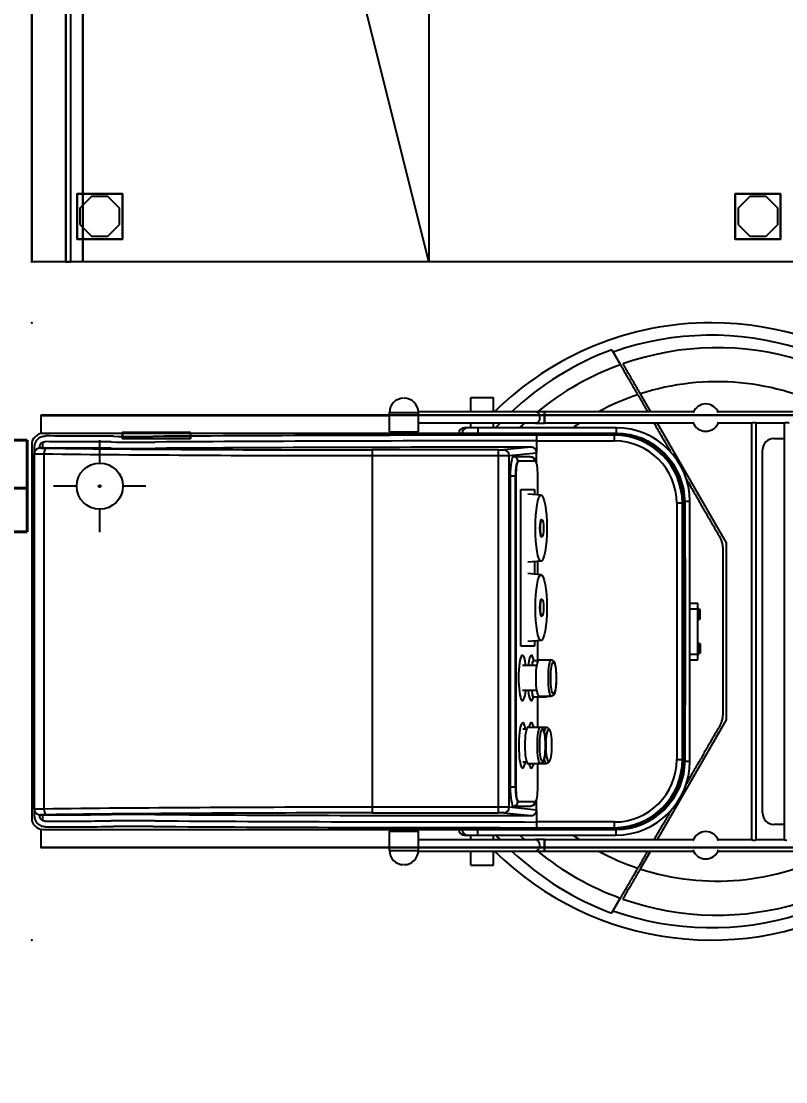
# Model space of a CAD drawing. Header units: millimetres. Extents: x 45 to 25350, y 77 to 5059.
# Drawn here: x 21954 to 22021.4, y 4124.9 to 4218.4 of the extents above; entities that cross this region are included whole.
import ezdxf

# ---------------------------------------------------------------- set-up
doc = ezdxf.new("R2010")
doc.units = ezdxf.units.MM
doc.header["$LTSCALE"] = 5
for name, color, linetype in [('200-EquipBlack-3d', 250, 'Continuous'), ('200-EquipBorder-2d', 9, 'Continuous'), ('200-EquipID-2d', 7, 'Continuous'), ('200-EquipInternal-2d', 252, 'Continuous'), ('200-EquipRed-3d', 1, 'Continuous'), ('200-EquipSteel-3d', 9, 'Continuous'), ('200-EquipWhite-3d', 7, 'Continuous'), ('250-ele-2d', 20, 'Continuous')]:
    doc.layers.add(name, color=color, linetype=linetype)
doc.layers.add('200-InsPoint-3D', color=3, linetype='Continuous', plot=False)
doc.styles.add('SIMPLEX', font='simplex')

# ---------------------------------------------------------------- blocks, each defined once
blk = doc.blocks.new('SIGMA-SL-OFF-ON')
at = {"layer": '200-EquipWhite-3d'}
blk.add_3dface([(-5.3, 30), (-5.3, -30), (-5.3, -30, -60), (-5.3, 30, -60)], dxfattribs=at)
at = {"layer": '200-EquipBlack-3d'}
mesh = blk.add_polyface(dxfattribs=at)
corners = [(0, 30, -60), (0, -30, -60), (0, -30), (0, 30), (-5, 30, -60), (-5, -30, -60), (-5, -30), (-5, 30)]
mesh.append_faces([[corners[k] for k in face] for face in [(0, 3, 2, 1), (4, 5, 6, 7), (0, 1, 5, 4), (3, 7, 6, 2), (0, 4, 7, 3), (1, 2, 6, 5)]])
blk = doc.blocks.new('SIGMA-SL-LOGO')
at = {"layer": '200-EquipWhite-3d'}
blk.add_3dface([(-64.9, -0.33, -45.65), (-64.9, -0.33, -36.85), (64.9, -0.33, -36.85), (64.9, -0.33, -45.65)], dxfattribs=at)
blk = doc.blocks.new('SL50')
at = {"layer": '200-EquipBorder-2d'}
for p, q in [((436.5, 0), (107.5, 0)), ((82, -8), (82, -315.25)), ((97.7, -8), (82, -8)), ((462, -8), (446.3, -8)), ((462, -315.25), (462, -8)), ((97.5, -10), (97.5, -376.3)), ((446.5, -376.3), (446.5, -10)), ((79, -315.25), (79, -340.75)), ((79, -315.25), (96, -315.25)), ((96, -315.25), (96, -340.75)), ((448, -315.25), (448, -340.75)), ((448, -315.25), (465, -315.25)), ((465, -315.25), (465, -340.75)), ((96, -319.25), (97.5, -319.25)), ((446.5, -319.25), (448, -319.25)), ((78.5, -340.74), (78.5, -443.86)), ((79, -340.75), (96, -340.75)), ((88.5, -340.75), (88.5, -443.86)), ((96, -336.75), (97.5, -336.75)), ((446.5, -336.75), (448, -336.75)), ((448, -340.75), (465, -340.75)), ((455.5, -443.86), (455.5, -340.75)), ((465.5, -443.86), (465.5, -340.74)), ((92.5, -381.37), (92.5, -384.28)), ((97.5, -376.3), (97.49, -376.3)), ((97.82, -379.35), (97.5, -376.3)), ((97.5, -379.35), (97.5, -376.3)), ((97.82, -379.35), (97.5, -379.35)), ((446.5, -376.3), (446.18, -379.35)), ((446.5, -379.35), (446.18, -379.35)), ((446.51, -376.3), (446.5, -376.3)), ((446.5, -376.3), (446.5, -379.35)), ((446.5, -379.35), (446.5, -393.15)), ((451.5, -384.28), (451.5, -381.37)), ((66, -387), (66, -397)), ((66, -387), (78.5, -387)), ((88.5, -387), (92.5, -387)), ((451.5, -393.15), (451.5, -384.28)), ((451.5, -387), (455.5, -387)), ((465.5, -387), (478, -387)), ((478, -387), (478, -397)), ((66, -397), (66, -407)), ((92.5, -393.15), (92.5, -515)), ((92.5, -393.15), (97.5, -393.15)), ((97.5, -393.15), (98.02, -393.15)), ((97.5, -515), (97.5, -393.15)), ((98.02, -514.49), (98.02, -393.15)), ((445.98, -393.15), (445.98, -514.49)), ((445.98, -393.15), (446.5, -393.15)), ((446.5, -393.15), (446.5, -515)), ((451.5, -393.15), (446.5, -393.15)), ((451.5, -515), (451.5, -393.15)), ((478, -397), (478, -407)), ((66, -407), (78.5, -407)), ((88.5, -407), (92.5, -407)), ((451.5, -407), (455.5, -407)), ((465.5, -407), (478, -407)), ((78.5, -443.86), (78.5, -452.05)), ((88.5, -452.05), (88.5, -443.86)), ((455.5, -443.86), (455.5, -452.05)), ((465.5, -452.05), (465.5, -443.86)), ((78.5, -452.05), (88.5, -452.05)), ((78.5, -452.05), (78.5, -583.17)), ((88.5, -452.05), (88.5, -583.12)), ((455.5, -583.12), (455.5, -452.05)), ((455.5, -583.12), (455.5, -452.05)), ((465.5, -583.17), (465.5, -452.05)), ((92.5, -515), (97.5, -515)), ((451.5, -515), (446.5, -515)), ((386.5, -575), (157.5, -575)), ((157.5, -580), (157.5, -575)), ((385.99, -574.48), (158.01, -574.48)), ((386.5, -580), (386.5, -575)), ((157.5, -580), (386.5, -580)), ((78.5, -604.94), (78.5, -725.87)), ((88.5, -604.99), (88.5, -634.55)), ((455.5, -634.55), (455.5, -604.99)), ((455.5, -634.55), (455.5, -604.99)), ((465.5, -725.87), (465.5, -604.94)), ((88.5, -638.55), (88.5, -663.55)), ((455.5, -663.55), (455.5, -638.55)), ((455.5, -663.55), (455.5, -638.55))]:
    blk.add_line(p, q, dxfattribs=at)
for centre, radius, start, end in [((79, -327.75), 12.5, 90, 180), ((465, -327.75), 12.5, 0, 90), ((79, -328.25), 12.5, 180, 270), ((465, -328.25), 12.5, 270, 0), ((272, -599), 272, 135.3487, 0), ((272, -599), 272, 0, 44.6513), ((272, -604.05), 220, 144.67735, 146.5213), ((272, -604.05), 220, 151.58758, 161.43481), ((272, -604.05), 220, 18.56114, 28.41242), ((157.5, -515), 65, 180, 270), ((157.5, -515), 60, 180, 270), ((386.5, -515), 65, 270, 0), ((386.5, -515), 60, 270, 0), ((272, -604.05), 220, 162.04996, 208.41242), ((272, -604.05), 220, 331.58758, 17.95004), ((83.55, -594.05), 12, 109.73002, 250.26998), ((83.55, -594.05), 12, 289.21282, 70.78718), ((460.45, -594.05), 12, 109.21281, 250.78719), ((460.45, -594.05), 12, 289.73003, 70.26997)]:
    blk.add_arc(centre, radius, start, end, dxfattribs=at)
for centre, major_axis, ratio, start_param, end_param in [((107.5, -10), (-7.07, 7.07), 0.999695, 5.497934, 7.068426), ((436.5, -10), (7.07, 7.07), 0.999695, 5.497945, 7.068437), ((97.5, -381.37), (0, 5.07), 0.986421, 0.001076, 1.570796), ((97.5, -384.28), (-5, 0), 0.986421, 4.712389, 6.283185), ((97.5, -381.37), (-4.97, 47.96), 0.0109, 4.817141, 4.817142), ((97.78, -393.15), (0, 14), 0.017455, 4.712389, 6.118199), ((446.22, -393.15), (0, -14), 0.017455, 3.306579, 4.712389), ((446.5, -381.37), (4.97, 47.96), 0.0109, 1.466043, 1.466045), ((446.5, -384.28), (5, 0), 0.986421, 0, 1.570796), ((446.5, -381.37), (0, 5.07), 0.986421, 4.712389, 6.28211), ((83.5, -443.86), (5, 0), 0.81916, 3.141593, 6.283185), ((460.5, -443.86), (-5, 0), 0.81916, 0, 3.141593), ((158.03, -514.47), (-42.44, -42.44), 0.999695, 5.497939, 7.068431), ((385.97, -514.47), (42.44, -42.44), 0.999695, 5.497939, 7.068431)]:
    blk.add_ellipse(centre, major_axis=major_axis, ratio=ratio, start_param=start_param, end_param=end_param, dxfattribs=at)
for centre, major_axis in [((83.5, -452.05), (5, 0)), ((460.5, -452.05), (-5, 0))]:
    blk.add_ellipse(centre, major_axis=major_axis, ratio=0.000114, dxfattribs=at)
for points, knots in [([(97.5, -379.35), (97.5, -379.54), (97.5, -379.89), (97.5, -381.18), (97.5, -382.34), (97.5, -386.05), (97.5, -389.03), (97.5, -392.45), (97.5, -392.8), (97.5, -393.15)], [0.867892, 0.867892, 0.867892, 0.867892, 1.125801, 1.125801, 1.538455, 1.538455, 2.198703, 2.198703, 2.273701, 2.273701, 2.273701, 2.273701]), ([(92.5, -384.28), (92.5, -384.4), (92.5, -384.63), (92.5, -385.46), (92.5, -386.2), (92.5, -388.59), (92.5, -390.51), (92.5, -392.7), (92.5, -392.93), (92.5, -393.15)], [0.867892, 0.867892, 0.867892, 0.867892, 1.125801, 1.125801, 1.538455, 1.538455, 2.198703, 2.198703, 2.273701, 2.273701, 2.273701, 2.273701]), ([(455.5, -452.05), (455.5, -452.05), (455.5, -452.05), (455.52, -452.05), (455.66, -452.05), (456.18, -452.05), (456.55, -452.05), (457.49, -452.05), (458.04, -452.05), (459.25, -452.05), (459.89, -452.05), (461.19, -452.05), (461.84, -452.05), (463.04, -452.05), (463.58, -452.05), (464.5, -452.05), (464.86, -452.05), (465.36, -452.05), (465.5, -452.05), (465.5, -452.05), (465.5, -452.05), (465.5, -452.05)], [-29.377753, -29.377753, -29.377753, -29.377753, -29.264163, -29.264163, -27.308843, -27.308843, -25.357778, -25.357778, -23.406776, -23.406776, -21.455839, -21.455839, -19.504966, -19.504966, -17.554158, -17.554158, -15.603417, -15.603417, -13.652744, -13.652744, -13.62084, -13.62084, -13.62084, -13.62084]), ([(88.5, -634.55), (88.5, -634.55), (88.5, -634.57), (88.47, -634.62), (88.46, -634.66), (88.42, -634.76), (88.4, -634.82), (88.35, -634.97), (88.32, -635.05), (88.27, -635.23), (88.24, -635.33), (88.19, -635.54), (88.17, -635.66), (88.13, -635.91), (88.11, -636.04), (88.09, -636.3), (88.08, -636.43), (88.08, -636.55)], [9.152752, 9.152752, 9.152752, 9.152752, 9.533924, 9.533924, 9.915095, 9.915095, 10.296267, 10.296267, 10.677439, 10.677439, 11.058996, 11.058996, 11.440554, 11.440554, 11.822112, 11.822112, 12.203669, 12.203669, 12.203669, 12.203669]), ([(455.5, -638.55), (455.5, -638.55), (455.5, -638.55), (455.52, -638.51), (455.55, -638.44), (455.63, -638.2), (455.69, -638.03), (455.79, -637.66), (455.83, -637.46), (455.89, -637.11), (455.9, -636.97), (455.91, -636.77), (455.91, -636.72), (455.92, -636.64), (455.92, -636.61), (455.92, -636.55), (455.92, -636.52), (455.92, -636.45), (455.92, -636.42), (455.91, -636.3), (455.91, -636.23), (455.89, -636.06), (455.88, -635.96), (455.84, -635.69), (455.81, -635.53), (455.72, -635.2), (455.67, -635.04), (455.59, -634.77), (455.55, -634.67), (455.51, -634.57), (455.5, -634.55), (455.5, -634.55)], [6.155461, 6.155461, 6.155461, 6.155461, 6.37428, 6.37428, 7.137182, 7.137182, 7.942469, 7.942469, 8.627831, 8.627831, 9.07195, 9.07195, 9.2234, 9.2234, 9.317707, 9.317707, 9.40388, 9.40388, 9.515022, 9.515022, 9.743972, 9.743972, 10.040576, 10.040576, 10.614139, 10.614139, 11.296123, 11.296123, 12.028456, 12.028456, 12.524269, 12.524269, 12.524269, 12.524269]), ([(88.08, -636.55), (88.08, -636.68), (88.09, -636.81), (88.11, -637.07), (88.13, -637.2), (88.17, -637.45), (88.19, -637.56), (88.24, -637.78), (88.27, -637.88), (88.32, -638.06), (88.35, -638.14), (88.4, -638.29), (88.42, -638.35), (88.46, -638.45), (88.47, -638.49), (88.5, -638.54), (88.5, -638.55), (88.5, -638.55)], [0, 0, 0, 0, 0.381558, 0.381558, 0.763115, 0.763115, 1.144673, 1.144673, 1.526231, 1.526231, 1.907402, 1.907402, 2.288574, 2.288574, 2.669746, 2.669746, 3.050917, 3.050917, 3.050917, 3.050917]), ([(88.5, -663.55), (88.5, -663.55), (88.5, -663.57), (88.47, -663.62), (88.46, -663.66), (88.42, -663.76), (88.4, -663.82), (88.35, -663.97), (88.32, -664.05), (88.27, -664.23), (88.24, -664.33), (88.19, -664.54), (88.17, -664.66), (88.13, -664.91), (88.11, -665.04), (88.09, -665.3), (88.08, -665.43), (88.08, -665.55)], [9.152752, 9.152752, 9.152752, 9.152752, 9.533924, 9.533924, 9.915095, 9.915095, 10.296267, 10.296267, 10.677439, 10.677439, 11.058996, 11.058996, 11.440554, 11.440554, 11.822112, 11.822112, 12.203669, 12.203669, 12.203669, 12.203669]), ([(455.5, -667.55), (455.5, -667.55), (455.5, -667.55), (455.52, -667.51), (455.55, -667.44), (455.63, -667.2), (455.69, -667.03), (455.79, -666.66), (455.83, -666.46), (455.89, -666.11), (455.9, -665.97), (455.91, -665.77), (455.91, -665.72), (455.92, -665.64), (455.92, -665.61), (455.92, -665.55), (455.92, -665.52), (455.92, -665.45), (455.92, -665.42), (455.91, -665.3), (455.91, -665.23), (455.89, -665.06), (455.88, -664.96), (455.84, -664.69), (455.81, -664.53), (455.72, -664.2), (455.68, -664.04), (455.59, -663.78), (455.55, -663.67), (455.51, -663.57), (455.5, -663.55), (455.5, -663.55)], [6.1563, 6.1563, 6.1563, 6.1563, 6.373933, 6.373933, 7.136707, 7.136707, 7.942032, 7.942032, 8.627147, 8.627147, 9.072446, 9.072446, 9.224067, 9.224067, 9.318413, 9.318413, 9.404575, 9.404575, 9.51564, 9.51564, 9.744205, 9.744205, 10.040186, 10.040186, 10.613459, 10.613459, 11.295231, 11.295231, 12.02754, 12.02754, 12.525118, 12.525118, 12.525118, 12.525118])]:
    blk.add_open_spline(points, degree=3, knots=knots, dxfattribs=at)
at = {"layer": '200-EquipInternal-2d'}
for p, q in [((434.23, -2.27), (109.77, -2.27)), ((109.77, -6.76), (110.44, -6.76)), ((110.36, -7.71), (110.36, -9.47)), ((115.3, -2.3), (115.27, -2.27)), ((115.27, -2.27), (428.73, -2.27)), ((428.7, -2.3), (115.3, -2.3)), ((428.73, -2.27), (428.7, -2.3)), ((433.56, -6.76), (434.23, -6.76)), ((433.64, -9.47), (433.64, -7.71)), ((110.36, -9.47), (105.45, -9.47)), ((428.49, -10.73), (115.51, -10.73)), ((438.55, -9.47), (433.64, -9.47)), ((117.1, -300), (112.1, -300)), ((112.1, -300), (112.1, -411.04)), ((426.9, -300), (117.1, -300)), ((117.1, -411.04), (117.1, -300)), ((426.9, -300), (426.9, -411.04)), ((431.9, -300), (426.9, -300)), ((431.9, -411.04), (431.9, -300)), ((117.1, -411.04), (112.1, -411.04)), ((426.9, -411.04), (117.1, -411.04)), ((431.9, -411.04), (426.9, -411.04)), ((112.03, -415.97), (109.66, -439.94)), ((434.34, -439.94), (431.97, -415.97)), ((114.64, -445), (117.03, -420.89)), ((117.03, -420.89), (426.97, -420.89)), ((118, -424.64), (118, -439.57)), ((122, -428.93), (122, -428.58)), ((122, -428.93), (122, -443.82)), ((409, -421.68), (135, -421.68)), ((135, -421.68), (135, -426.32)), ((135, -426.32), (409, -426.32)), ((409, -426.67), (135, -426.67)), ((409, -421.68), (409, -426.32)), ((422, -428.58), (422, -428.93)), ((422, -443.82), (422, -428.93)), ((426, -439.57), (426, -424.64)), ((426.97, -420.89), (429.36, -445)), ((155.57, -437.32), (155.57, -448.15)), ((157.07, -432.69), (157.07, -436.14)), ((186.07, -432.69), (186.07, -436.14)), ((187.57, -437.32), (187.57, -448.15)), ((220, -444.98), (220, -432.52)), ((242, -444.98), (242, -432.52)), ((259, -443.01), (259, -431.2)), ((259, -431.2), (397, -431.2)), ((264.05, -448.99), (263, -437.18)), ((321.95, -448.99), (323, -437.18)), ((334.05, -448.99), (333, -437.18)), ((391.95, -448.99), (393, -437.18)), ((397, -431.2), (397, -443.01)), ((99.07, -445), (99.07, -513.44)), ((104.07, -445), (99.07, -445)), ((114.64, -445), (104.07, -445)), ((104.07, -513.44), (104.07, -445)), ((114.64, -445), (123.95, -445)), ((135, -446.07), (155.57, -446.07)), ((155.57, -448.16), (155.57, -453.48)), ((187.57, -446.07), (214.44, -446.07)), ((187.57, -448.16), (187.57, -453.48)), ((214.44, -442.64), (214.44, -453.48)), ((215, -446.99), (215, -457.83)), ((215.94, -440.32), (215.94, -441.47)), ((244.94, -440.32), (244.94, -441.47)), ((246.44, -442.64), (246.44, -446.27)), ((246.44, -446.07), (263.79, -446.07)), ((247, -446.99), (247, -457.83)), ((263.52, -443.01), (259, -443.01)), ((322.21, -446.07), (333.79, -446.07)), ((333.52, -443.01), (322.48, -443.01)), ((392.21, -446.07), (409, -446.07)), ((397, -443.01), (392.48, -443.01)), ((420.05, -445), (429.36, -445)), ((439.93, -445), (429.36, -445)), ((439.93, -445), (439.93, -513.44)), ((444.93, -445), (439.93, -445)), ((444.93, -513.44), (444.93, -445)), ((285.5, -448.92), (285.5, -449.41)), ((300.5, -448.92), (300.5, -449.41)), ((355.5, -448.92), (355.5, -449.41)), ((370.5, -448.92), (370.5, -449.41)), ((37.01, -518.74), (23.78, -511.11)), ((99.07, -513.44), (98.02, -514.49)), ((104.07, -513.44), (99.07, -513.44)), ((444.93, -513.44), (439.93, -513.44)), ((445.98, -514.49), (444.93, -513.44)), ((520.23, -511.12), (507, -518.76)), ((78.5, -545.37), (62.71, -536.25)), ((481.29, -536.25), (465.5, -545.37)), ((194, -612.05), (88.5, -551.14)), ((455.5, -551.14), (350, -612.05)), ((159.06, -568.43), (159.06, -573.43)), ((384.94, -568.43), (159.06, -568.43)), ((384.94, -573.43), (384.94, -568.43)), ((158.01, -574.48), (159.06, -573.43)), ((159.06, -573.43), (384.94, -573.43)), ((384.94, -573.43), (385.99, -574.48)), ((247, -580), (247, -587)), ((247, -587), (252, -587)), ((252, -580), (252, -587)), ((252, -587), (292, -587)), ((252, -587), (252, -588.04)), ((257, -588.04), (252, -588.04)), ((252.73, -588.04), (252.73, -589.04)), ((262, -588.04), (257, -588.04)), ((261.27, -588.04), (261.27, -589.04)), ((262, -587), (262, -588.04)), ((282, -588.04), (282, -587)), ((282, -588.04), (287, -588.04)), ((282.73, -589.04), (282.73, -588.04)), ((287, -588.04), (292, -588.04)), ((291.27, -589.04), (291.27, -588.04)), ((292, -580), (292, -587)), ((292, -587), (297, -587)), ((292, -588.04), (292, -587)), ((297, -580), (297, -587)), ((257, -589.04), (252.73, -589.04)), ((261.27, -589.04), (257, -589.04)), ((282.73, -589.04), (287, -589.04)), ((287, -589.04), (291.27, -589.04)), ((350, -612.05), (194, -612.05)), ((344.34, -609), (199.66, -609)), ((88.5, -634.55), (455.5, -634.55)), ((88.5, -638.55), (455.5, -638.55)), ((112, -644.05), (432, -644.05)), ((102, -663.55), (102, -654.05)), ((442, -654.05), (442, -663.55)), ((88.5, -663.55), (455.5, -663.55))]:
    blk.add_line(p, q, dxfattribs=at)
for centre, radius, start, end in [((272, -604.05), 265.05, 132.62683, 133.81339), ((272, -604.05), 265.05, 46.18661, 47.37317), ((272, -604.05), 265.05, 136.88975, 159.47123), ((272, -604.05), 265.05, 20.52534, 43.11025), ((272, -604.05), 250, 135.8896, 137.22278), ((272, -604.05), 250, 42.77722, 44.1104), ((272, -604.05), 250, 140.71446, 160.04732), ((272, -604.05), 250, 19.94907, 39.28554), ((272, -604.05), 220, 33.4787, 35.32265), ((272, -599), 261, 160.59572, 19.40079), ((272, -604.05), 250, 160.5861, 19.4139), ((112, -654.05), 10, 90.00001, 180), ((432, -654.05), 10, 0, 90)]:
    blk.add_arc(centre, radius, start, end, dxfattribs=at)
for centre, major_axis, ratio, start_param, end_param in [((109.78, -12.28), (-3.83, 9.25), 0.998727, 5.890772, 6.961599), ((109.78, -11.77), (-2.1, 4.55), 0.997235, 5.852118, 6.941651), ((110.3, -22.3), (0, -15), 0.017455, 2.187739, 2.906109), ((115.27, -7.27), (-1.92, -4.64), 0.975613, 3.543867, 3.906821), ((115.3, -7.3), (-3.54, -3.54), 0.999695, 3.927155, 4.290731), ((115.27, -7.27), (-3.54, 3.54), 0.999695, 5.49823, 5.498852), ((115.3, -22.3), (0, 20), 0.013091, 5.329332, 6.265732), ((428.7, -22.3), (0, -20), 0.013091, 3.159046, 4.095446), ((428.7, -7.3), (-3.54, 3.54), 0.999695, 5.134048, 5.497624), ((428.73, -7.27), (-1.92, 4.64), 0.975612, 5.517958, 5.880912), ((428.73, -7.27), (3.54, 3.54), 0.999695, 0.784335, 0.784957), ((433.7, -22.3), (0, 15), 0.017455, 0.235483, 0.953853), ((434.22, -12.28), (3.83, 9.25), 0.998727, 5.604772, 6.675599), ((434.22, -11.77), (2.1, 4.55), 0.997235, 5.62472, 6.714253), ((102.65, 0), (0, -165), 0.017455, 4.786865, 5.165185), ((107.65, 0), (0, 160), 0.018001, 1.645272, 2.023593), ((113.15, 0), (0, -160), 0.017455, 4.771631, 5.165185), ((115.51, -13.62), (-5, -0.06), 0.578515, 4.705227, 6.261787), ((103.46, -300), (0, -495), 0.017455, 1.570796, 2.187739), ((108.46, -300), (0, 500), 0.01728, 4.712389, 5.329332), ((435.54, -300), (0, -500), 0.017281, 4.095446, 4.712389), ((428.49, -13.62), (5, -0.06), 0.578515, 0.021398, 1.577959), ((440.54, -300), (0, 495), 0.017455, 0.953853, 1.570796), ((430.85, 0), (0, 160), 0.017455, 4.259593, 4.653147), ((436.35, 0), (0, -160), 0.018001, 1.118, 1.496321), ((441.35, 0), (0, 165), 0.017455, 4.259593, 4.637913), ((99.35, -91.87), (0, -45), 0.017455, 1.227798, 2.023592), ((104.35, -91.87), (0, 50), 0.01571, 4.36939, 5.165185), ((109.85, -91.87), (0, -50), 0.017455, 1.227798, 2.023592), ((434.15, -91.87), (0, 50), 0.017455, 1.118, 1.913795), ((439.65, -91.87), (0, -50), 0.01571, 4.259593, 5.055388), ((444.65, -91.87), (0, 45), 0.017455, 1.118, 1.913795), ((116.61, -445), (0, -1005), 0.017455, 4.36939, 4.712389), ((121.61, -445), (0, 1000), 0.017543, 1.227797, 1.570796), ((127.11, -445), (0, -1000), 0.017455, 4.36939, 4.707325), ((416.89, -445), (0, 1000), 0.017455, 4.717453, 5.055388), ((422.39, -445), (0, -1000), 0.017543, 1.570796, 1.913796), ((427.39, -445), (0, 1005), 0.017455, 4.712389, 5.055388), ((112.02, -411.04), (0, -5), 0.017455, 0.174533, 1.570796), ((117.02, -411.04), (0, 10), 0.008728, 3.316126, 4.712389), ((426.98, -411.04), (0, -10), 0.008728, 4.712389, 6.108652), ((431.98, -411.04), (0, 5), 0.017455, 1.570796, 2.96706), ((117.03, -415.97), (-4.98, 0.49), 0.984662, 0.100198, 1.667963), ((426.97, -415.97), (4.98, 0.49), 0.984662, 4.615222, 6.182987), ((135, -424.64), (-17, 0), 0.173648, 4.712389, 6.283185), ((122, -424.64), (-4, 0), 0.984808, 0, 1.570796), ((135, -428.58), (-13, 0), 0.173648, 4.712389, 6.283185), ((135, -428.93), (-13, 0), 0.173142, 4.712389, 6.283185), ((171.57, -432.69), (20, 0), 0.173648, 0, 3.90135), ((231, -432.52), (20, 0), 0.173648, 0, 4.130024), ((409, -424.64), (17, 0), 0.173648, 0, 1.570796), ((409, -428.58), (13, 0), 0.173648, 0, 1.570796), ((409, -428.93), (13, 0), 0.173142, 0, 1.570796), ((422, -424.64), (4, 0), 0.984808, 4.712389, 6.283185), ((171.57, -440.32), (20, 0), 0.173648, 2.498092, 3.785093), ((171.57, -437.32), (16, 0), 0.173648, 1.570796, 3.141592), ((171.57, -437.32), (16, 0), 0.173648, 0, 1.570796), ((171.57, -432.69), (20, 0), 0.173648, 5.523428, 6.283185), ((171.57, -440.32), (20, 0), 0.173648, 0, 0.643501), ((231, -440.32), (20, 0), 0.173648, 2.153162, 3.747648), ((231, -432.52), (20, 0), 0.173648, 5.294754, 6.283185), ((231, -440.32), (20, 0), 0.173648, 0, 0.988431), ((293, -437.1), (-30, 0), 0.173648, 0, 0.015427), ((293, -437.1), (-30, 0), 0.173648, 3.126166, 3.141593), ((363, -437.1), (-30, 0), 0.173648, 0, 0.015427), ((363, -437.1), (-30, 0), 0.173648, 3.126166, 3.141593), ((122, -439.57), (-4, 0), 0.984808, 0, 1.570796), ((135, -443.82), (13, 0), 0.173142, 3.141593, 4.712389), ((171.57, -448.15), (16, 0), 0.173648, 1.570796, 3.141592), ((171.57, -448.15), (16, 0), 0.173648, 0, 1.570796), ((171.57, -440.32), (20, 0), 0.173648, 5.639685, 6.283185), ((230.44, -442.64), (16, 0), 0.173648, 2.2817, 3.141592), ((231, -446.99), (16, 0), 0.173648, 1.570796, 3.141592), ((231, -446.99), (16, 0), 0.173648, 0, 1.570796), ((230.44, -442.64), (16, 0), 0.173648, 0, 0.763409), ((231, -440.32), (20, 0), 0.173648, 5.593403, 6.283185), ((293, -449.41), (-7.5, 0), 0.173648, 4.712389, 6.396855), ((293, -448.92), (-7.5, 0), 0.173648, 4.712389, 6.283185), ((293, -448.92), (-7.5, 0), 0.173648, 3.141593, 4.712389), ((293, -449.41), (-7.5, 0), 0.173648, 3.027923, 4.712389), ((363, -449.41), (-7.5, 0), 0.173648, 4.712389, 6.396855), ((363, -448.92), (-7.5, 0), 0.173648, 4.712389, 6.283185), ((363, -448.92), (-7.5, 0), 0.173648, 3.141593, 4.712389), ((363, -449.41), (-7.5, 0), 0.173648, 3.027923, 4.712389), ((409, -443.82), (13, 0), 0.173142, 4.712389, 6.283185), ((422, -439.57), (4, 0), 0.984808, 4.712389, 6.283185), ((171.57, -453.48), (16, 0), 0.173648, 2.384175, 3.141592), ((171.57, -455.45), (13.9, 0), 0.173648, 1.570796, 3.202844), ((171.57, -455.45), (13.9, 0), 0.173648, 6.221934, 7.853982), ((171.57, -453.48), (16, 0), 0.173648, 0, 0.757418), ((230.44, -453.48), (16, 0), 0.173648, 2.876306, 3.141592), ((231, -457.83), (16, 0), 0.173648, 1.570796, 3.141592), ((231, -457.83), (16, 0), 0.173648, 0, 1.570796), ((159.08, -513.42), (-42.44, -42.44), 0.999746, 5.497939, 7.068431), ((159.08, -513.42), (-38.9, -38.9), 0.999695, 5.497939, 7.068431), ((384.92, -513.42), (42.44, -42.44), 0.999746, 5.497939, 7.068431), ((384.92, -513.42), (38.9, -38.9), 0.999695, 5.497939, 7.068431)]:
    blk.add_ellipse(centre, major_axis=major_axis, ratio=ratio, start_param=start_param, end_param=end_param, dxfattribs=at)
for centre, major_axis in [((171.57, -450.12), (13.9, 0)), ((293, -448.92), (-28.95, 0)), ((293, -449.7), (7.5, 0)), ((363, -448.92), (-28.95, 0)), ((363, -449.7), (7.5, 0)), ((171.57, -455.74), (13.9, 0)), ((231, -459.8), (13.9, 0))]:
    blk.add_ellipse(centre, major_axis=major_axis, ratio=0.173648, dxfattribs=at)
for points, knots in [([(99.78, -12.28), (99.78, -11.3), (99.92, -10.32), (100.21, -9.38), (100.41, -8.72), (100.67, -8.09), (101, -7.48)], [31.297847, 31.297847, 31.297847, 31.297847, 32.763113, 32.763113, 32.763113, 33.788946, 33.788946, 33.788946, 33.788946]), ([(113.52, -2.63), (113.21, -2.76), (112.9, -2.93), (112.34, -3.34), (112.07, -3.58), (111.46, -4.27), (111.14, -4.75), (110.69, -5.76), (110.53, -6.24), (110.44, -6.76)], [-6.307882, -6.307882, -6.307882, -6.307882, -4.905989, -4.905989, -3.540923, -3.540923, -1.572501, -1.572501, 0, 0, 0, 0]), ([(433.56, -6.76), (433.49, -6.38), (433.39, -6.02), (433.12, -5.31), (432.96, -4.97), (432.39, -4.03), (431.92, -3.53), (431.11, -2.93), (430.8, -2.76), (430.48, -2.63)], [-6.295641, -6.295641, -6.295641, -6.295641, -5.142654, -5.142654, -3.928338, -3.928338, -1.433081, -1.433081, 0, 0, 0, 0]), ([(443, -7.48), (443.33, -8.09), (443.59, -8.72), (443.79, -9.38), (444.08, -10.32), (444.22, -11.3), (444.22, -12.28)], [-2.491099, -2.491099, -2.491099, -2.491099, -1.465266, -1.465266, -1.465266, 0, 0, 0, 0]), ([(104.78, -11.91), (104.78, -11.43), (104.85, -10.95), (105.1, -10.14), (105.26, -9.79), (105.45, -9.47)], [31.297847, 31.297847, 31.297847, 31.297847, 32.763113, 32.763113, 33.91327, 33.91327, 33.91327, 33.91327]), ([(105.45, -9.47), (105.42, -9.47), (105.39, -9.47), (105.35, -9.45), (105.35, -9.45), (105.34, -9.45)], [0, 0, 0, 0, 0.0891485, 0.0891485, 0.1099292, 0.1099292, 0.1099292, 0.1099292]), ([(438.66, -9.45), (438.65, -9.45), (438.64, -9.46), (438.6, -9.47), (438.58, -9.47), (438.55, -9.47)], [6.3929533, 6.3929533, 6.3929533, 6.3929533, 6.4264832, 6.4264832, 6.5035934, 6.5035934, 6.5035934, 6.5035934]), ([(438.55, -9.47), (438.74, -9.79), (438.9, -10.14), (439.15, -10.95), (439.22, -11.43), (439.22, -11.91)], [-2.615423, -2.615423, -2.615423, -2.615423, -1.465266, -1.465266, 0, 0, 0, 0]), ([(109.66, -439.94), (109.66, -440.25), (109.69, -440.57), (109.81, -441.23), (109.91, -441.55), (110.16, -442.18), (110.32, -442.48), (110.69, -443.04), (110.9, -443.3), (111.34, -443.75), (111.59, -443.96), (112.14, -444.33), (112.43, -444.49), (113.04, -444.74), (113.36, -444.84), (114.01, -444.97), (114.33, -445), (114.64, -445)], [-7.572489, -7.572489, -7.572489, -7.572489, -6.631134, -6.631134, -5.674388, -5.674388, -4.717641, -4.717641, -3.760894, -3.760894, -2.82067, -2.82067, -1.880447, -1.880447, -0.940223, -0.940223, 0, 0, 0, 0]), ([(122.79, -444.59), (122.09, -444.39), (121.45, -444.17), (120.31, -443.56), (119.83, -443.27), (118.93, -442.34), (118.51, -441.78), (118.09, -440.57), (118, -440.07), (118, -439.57)], [2.5960073, 2.5960073, 2.5960073, 2.5960073, 2.8274334, 2.8274334, 2.9745746, 2.9745746, 3.0821008, 3.0821008, 3.1415927, 3.1415927, 3.1415927, 3.1415927]), ([(187.57, -448.15), (187.57, -448.52), (187.49, -448.87), (187.2, -449.51), (187, -449.77), (186.45, -450.32), (186.11, -450.53), (184.68, -451.26), (183.4, -451.57), (180.52, -452.07), (179.1, -452.24), (176.12, -452.47), (174.56, -452.55), (171.42, -452.6), (169.84, -452.58), (166.77, -452.46), (165.3, -452.35), (162.56, -452.05), (161.31, -451.86), (159.07, -451.38), (158.13, -451.11), (156.94, -450.47), (156.6, -450.24), (156.1, -449.7), (155.95, -449.49), (155.68, -448.93), (155.57, -448.55), (155.57, -448.15)], [6.283185, 6.283185, 6.283185, 6.283185, 6.361271, 6.361271, 6.45294, 6.45294, 6.609547, 6.609547, 7.073774, 7.073774, 7.42388, 7.42388, 7.755679, 7.755679, 8.083559, 8.083559, 8.412279, 8.412279, 8.747919, 8.747919, 9.114216, 9.114216, 9.269497, 9.269497, 9.340025, 9.340025, 9.424778, 9.424778, 9.424778, 9.424778]), ([(426, -439.57), (426, -440.09), (425.9, -440.62), (425.56, -441.56), (425.32, -441.96), (424.75, -442.71), (424.43, -443), (423.63, -443.61), (423.19, -443.84), (422.24, -444.27), (421.74, -444.44), (421.21, -444.59)], [6.2831853, 6.2831853, 6.2831853, 6.2831853, 6.3454658, 6.3454658, 6.414405, 6.414405, 6.5044594, 6.5044594, 6.6530671, 6.6530671, 6.8287702, 6.8287702, 6.8287702, 6.8287702]), ([(429.36, -445), (429.67, -445), (429.99, -444.97), (430.64, -444.84), (430.96, -444.74), (431.57, -444.49), (431.86, -444.33), (432.41, -443.96), (432.66, -443.75), (433.1, -443.3), (433.31, -443.04), (433.68, -442.48), (433.84, -442.18), (434.09, -441.55), (434.19, -441.23), (434.31, -440.57), (434.34, -440.25), (434.34, -439.94)], [-15.192362, -15.192362, -15.192362, -15.192362, -14.252139, -14.252139, -13.311916, -13.311916, -12.371692, -12.371692, -11.431469, -11.431469, -10.474722, -10.474722, -9.517975, -9.517975, -8.561228, -8.561228, -7.619873, -7.619873, -7.619873, -7.619873]), ([(158.15, -456.36), (157.85, -456.25), (157.57, -456.13), (156.94, -455.79), (156.6, -455.57), (156.1, -455.02), (155.95, -454.82), (155.68, -454.26), (155.57, -453.87), (155.57, -453.48)], [8.9940357, 8.9940357, 8.9940357, 8.9940357, 9.114216, 9.114216, 9.2694972, 9.2694972, 9.3400252, 9.3400252, 9.4247783, 9.4247783, 9.4247783, 9.4247783]), ([(187.57, -453.48), (187.57, -453.84), (187.49, -454.2), (187.2, -454.83), (187, -455.09), (186.45, -455.64), (186.11, -455.85), (185.51, -456.16), (185.26, -456.27), (185, -456.36)], [6.283185, 6.283185, 6.283185, 6.283185, 6.3612711, 6.3612711, 6.4529403, 6.4529403, 6.609547, 6.609547, 6.7139276, 6.7139276, 6.7139276, 6.7139276]), ([(215, -455.05), (214.89, -454.91), (214.78, -454.75), (214.54, -454.26), (214.44, -453.87), (214.44, -453.48)], [9.2886551, 9.2886551, 9.2886551, 9.2886551, 9.3400252, 9.3400252, 9.4247783, 9.4247783, 9.4247783, 9.4247783]), ([(247, -457.83), (247, -458.19), (246.91, -458.55), (246.62, -459.18), (246.42, -459.44), (245.87, -459.99), (245.53, -460.2), (244.11, -460.93), (242.82, -461.25), (239.94, -461.74), (238.52, -461.91), (235.54, -462.15), (233.98, -462.22), (230.84, -462.27), (229.26, -462.26), (226.2, -462.13), (224.72, -462.03), (221.98, -461.73), (220.73, -461.54), (218.49, -461.05), (217.55, -460.78), (216.36, -460.14), (216.02, -459.92), (215.53, -459.37), (215.37, -459.17), (215.1, -458.61), (215, -458.22), (215, -457.83)], [6.283185, 6.283185, 6.283185, 6.283185, 6.361271, 6.361271, 6.45294, 6.45294, 6.609547, 6.609547, 7.073774, 7.073774, 7.42388, 7.42388, 7.755679, 7.755679, 8.083559, 8.083559, 8.412279, 8.412279, 8.747919, 8.747919, 9.114216, 9.114216, 9.269497, 9.269497, 9.340025, 9.340025, 9.424778, 9.424778, 9.424778, 9.424778]), ([(62.71, -536.25), (61.88, -535.78), (61.02, -535.28), (59.27, -534.27), (58.38, -533.75), (56.61, -532.73), (55.74, -532.23), (54.05, -531.26), (53.24, -530.79), (51.72, -529.91), (50.95, -529.46), (49.41, -528.58), (48.64, -528.13), (47.16, -527.28), (46.45, -526.86), (45.1, -526.09), (44.47, -525.72), (43.32, -525.06), (42.75, -524.73), (41.65, -524.09), (41.12, -523.79), (40.14, -523.22), (39.68, -522.96), (38.87, -522.49), (38.51, -522.28), (37.89, -521.92), (37.6, -521.76), (37.1, -521.47), (36.89, -521.34), (36.54, -521.15), (36.42, -521.07), (36.25, -520.98), (36.21, -520.96), (36.21, -520.96)], [-44.877091, -44.877091, -44.877091, -44.877091, -42.021581, -42.021581, -39.166071, -39.166071, -36.310561, -36.310561, -33.455051, -33.455051, -30.636276, -30.636276, -27.817501, -27.817501, -24.998727, -24.998727, -22.179952, -22.179952, -19.395246, -19.395246, -16.610539, -16.610539, -13.825833, -13.825833, -11.041127, -11.041127, -8.280845, -8.280845, -5.520563, -5.520563, -2.760282, -2.760282, 0, 0, 0, 0]), ([(63.45, -534.01), (62.63, -533.54), (61.77, -533.04), (60.02, -532.03), (59.13, -531.52), (57.37, -530.5), (56.5, -530), (54.82, -529.03), (54.01, -528.56), (52.49, -527.69), (51.72, -527.24), (50.19, -526.35), (49.42, -525.91), (47.94, -525.06), (47.23, -524.64), (45.88, -523.87), (45.25, -523.5), (44.1, -522.84), (43.53, -522.51), (42.43, -521.88), (41.91, -521.57), (40.93, -521.01), (40.47, -520.74), (39.66, -520.28), (39.3, -520.07), (38.68, -519.71), (38.4, -519.55), (37.89, -519.26), (37.68, -519.13), (37.34, -518.93), (37.21, -518.86), (37.04, -518.76), (37.01, -518.74), (37.01, -518.74)], [-44.831832, -44.831832, -44.831832, -44.831832, -41.984286, -41.984286, -39.136739, -39.136739, -36.289192, -36.289192, -33.441646, -33.441646, -30.627084, -30.627084, -27.812523, -27.812523, -24.997962, -24.997962, -22.183401, -22.183401, -19.39948, -19.39948, -16.61556, -16.61556, -13.83164, -13.83164, -11.04772, -11.04772, -8.28579, -8.28579, -5.52386, -5.52386, -2.76193, -2.76193, 0, 0, 0, 0]), ([(507, -518.76), (507, -518.76), (506.96, -518.78), (506.8, -518.87), (506.67, -518.95), (506.33, -519.15), (506.11, -519.27), (505.61, -519.56), (505.32, -519.73), (504.71, -520.08), (504.35, -520.29), (503.53, -520.76), (503.08, -521.02), (502.1, -521.59), (501.57, -521.89), (500.47, -522.53), (499.9, -522.86), (498.75, -523.52), (498.12, -523.88), (496.78, -524.66), (496.06, -525.07), (494.58, -525.93), (493.82, -526.37), (492.28, -527.25), (491.51, -527.7), (490, -528.57), (489.19, -529.04), (487.51, -530.01), (486.64, -530.51), (484.88, -531.53), (483.99, -532.04), (482.24, -533.05), (481.38, -533.55), (480.56, -534.02)], [0, 0, 0, 0, 2.761921, 2.761921, 5.523841, 5.523841, 8.285762, 8.285762, 11.047683, 11.047683, 13.831607, 13.831607, 16.615532, 16.615532, 19.399456, 19.399456, 22.183381, 22.183381, 24.997966, 24.997966, 27.812551, 27.812551, 30.627137, 30.627137, 33.441722, 33.441722, 36.289314, 36.289314, 39.136906, 39.136906, 41.984498, 41.984498, 44.83209, 44.83209, 44.83209, 44.83209]), ([(507.79, -520.96), (507.79, -520.96), (507.75, -520.98), (507.58, -521.07), (507.46, -521.15), (507.11, -521.34), (506.9, -521.47), (506.4, -521.76), (506.11, -521.92), (505.49, -522.28), (505.13, -522.49), (504.32, -522.96), (503.86, -523.22), (502.88, -523.79), (502.35, -524.09), (501.25, -524.73), (500.68, -525.06), (499.53, -525.72), (498.9, -526.09), (497.55, -526.86), (496.84, -527.28), (495.36, -528.13), (494.59, -528.58), (493.05, -529.46), (492.28, -529.91), (490.76, -530.79), (489.95, -531.26), (488.26, -532.23), (487.39, -532.73), (485.62, -533.75), (484.73, -534.27), (482.98, -535.28), (482.12, -535.78), (481.29, -536.25)], [0, 0, 0, 0, 2.760282, 2.760282, 5.520563, 5.520563, 8.280845, 8.280845, 11.041127, 11.041127, 13.825833, 13.825833, 16.610539, 16.610539, 19.395246, 19.395246, 22.179952, 22.179952, 24.998727, 24.998727, 27.817501, 27.817501, 30.636276, 30.636276, 33.455051, 33.455051, 36.310561, 36.310561, 39.166071, 39.166071, 42.021581, 42.021581, 44.877091, 44.877091, 44.877091, 44.877091]), ([(199.66, -609), (199.33, -609), (199.01, -608.99), (197.73, -608.93), (196.78, -608.83), (194.87, -608.51), (193.93, -608.29), (192.07, -607.74), (191.15, -607.41), (189.38, -606.66), (188.53, -606.23), (187.71, -605.75)], [58.990812, 58.990812, 58.990812, 58.990812, 59.948686, 59.948686, 62.740296, 62.740296, 65.531906, 65.531906, 68.323515, 68.323515, 71.051117, 71.051117, 71.051117, 71.051117]), ([(356.36, -605.73), (356.31, -605.76), (356.26, -605.79), (355.39, -606.29), (354.54, -606.72), (352.8, -607.46), (351.91, -607.78), (350.09, -608.31), (349.17, -608.52), (347.32, -608.83), (346.38, -608.93), (345.09, -608.99), (344.72, -609), (344.34, -609)], [129.542294, 129.542294, 129.542294, 129.542294, 129.705269, 129.705269, 132.425007, 132.425007, 135.144745, 135.144745, 137.864482, 137.864482, 140.58422, 140.58422, 141.679293, 141.679293, 141.679293, 141.679293])]:
    blk.add_open_spline(points, degree=3, knots=knots, dxfattribs=at)
for points in [[(110.44, -6.76), (110.38, -7.07), (110.36, -7.39), (110.36, -7.71)], [(433.64, -7.71), (433.64, -7.39), (433.62, -7.07), (433.56, -6.76)]]:
    blk.add_open_spline(points, degree=3, dxfattribs=at)
for points, weights in [([(78.5, -542.7), (71.28, -538.53), (63.45, -534.01)], [1.43847499066, 1.39247946663, 1.34567894768]), ([(480.56, -534.02), (472.73, -538.55), (465.5, -542.72)], [1.34566120238, 1.39247432949, 1.43848170559]), ([(113.69, -563.02), (102.09, -556.32), (88.5, -548.47)], [1.71240972318, 1.61199865832, 1.50730476644]), ([(455.5, -548.49), (441.88, -556.36), (430.26, -563.06)], [1.50730780428, 1.61224058018, 1.71286909683]), ([(187.71, -605.75), (168.7, -594.78), (137.82, -576.95)], [2.7731228822, 2.41795957484, 1.96527176975]), ([(406.24, -576.93), (375.37, -594.75), (356.36, -605.73)], [1.96446224952, 2.41661603111, 2.77146153994])]:
    blk.add_rational_spline(points, weights, degree=2, dxfattribs=at)
at = {"layer": '200-EquipRed-3d'}
for points in [[(81.48, -700, 239.89), (81.5, -8, 239.89), (81.5, -8, 159.89), (81.48, -700, 159.89)], [(462.5, -8, 239.89), (462.5, -700, 239.89), (462.5, -700, 159.89), (462.5, -8, 159.89)], [(97.5, -515, 814.42), (97.5, -261.5, 814.42), (97.5, -261.5, 874.42), (97.5, -515, 874.42)], [(446.5, -261.5, 814.42), (446.5, -515, 814.42), (446.5, -515, 874.42), (446.5, -261.5, 874.42)], [(98.66, -526.8, 814.42), (97.5, -515, 814.42), (97.5, -515, 874.42), (98.66, -526.8, 874.42)], [(158, -575.5, 814.42), (146.2, -574.34, 814.42), (146.2, -574.34, 874.42), (158, -575.5, 874.42)], [(386, -575.5, 814.42), (158, -575.5, 814.42), (158, -575.5, 874.42), (386, -575.5, 874.42)]]:
    blk.add_3dface(points, dxfattribs=at)
for points, invisible_edges in [([(446.5, -515, 814.42), (445.34, -526.8, 814.42), (445.34, -526.8, 874.42), (446.5, -515, 874.42)], 2), ([(102.11, -538.15, 814.42), (98.66, -526.8, 814.42), (98.66, -526.8, 874.42), (102.11, -538.15, 874.42)], 8), ([(445.34, -526.8, 814.42), (441.89, -538.15, 814.42), (441.89, -538.15, 874.42), (445.34, -526.8, 874.42)], 10), ([(107.7, -548.61, 814.42), (102.11, -538.15, 814.42), (102.11, -538.15, 874.42), (107.7, -548.61, 874.42)], 10), ([(441.89, -538.15, 814.42), (436.3, -548.61, 814.42), (436.3, -548.61, 874.42), (441.89, -538.15, 874.42)], 10), ([(115.22, -557.78, 814.42), (107.7, -548.61, 814.42), (107.7, -548.61, 874.42), (115.22, -557.78, 874.42)], 10), ([(436.3, -548.61, 814.42), (428.78, -557.78, 814.42), (428.78, -557.78, 874.42), (436.3, -548.61, 874.42)], 10), ([(124.39, -565.3, 814.42), (115.22, -557.78, 814.42), (115.22, -557.78, 874.42), (124.39, -565.3, 874.42)], 10), ([(428.78, -557.78, 814.42), (419.61, -565.3, 814.42), (419.61, -565.3, 874.42), (428.78, -557.78, 874.42)], 10), ([(134.85, -570.89, 814.42), (124.39, -565.3, 814.42), (124.39, -565.3, 874.42), (134.85, -570.89, 874.42)], 10), ([(419.61, -565.3, 814.42), (409.15, -570.89, 814.42), (409.15, -570.89, 874.42), (419.61, -565.3, 874.42)], 10), ([(146.2, -574.34, 814.42), (134.85, -570.89, 814.42), (134.85, -570.89, 874.42), (146.2, -574.34, 874.42)], 2), ([(397.8, -574.34, 814.42), (386, -575.5, 814.42), (386, -575.5, 874.42), (397.8, -574.34, 874.42)], 8), ([(409.15, -570.89, 814.42), (397.8, -574.34, 814.42), (397.8, -574.34, 874.42), (409.15, -570.89, 874.42)], 10)]:
    blk.add_3dface(points, dxfattribs=dict(at, invisible_edges=invisible_edges))
at = {"layer": '200-InsPoint-3D'}
for p in [(0, 0), (544, 0)]:
    blk.add_point(p, dxfattribs=at)
at = {"rotation": 180}
blk.add_blockref('SIGMA-SL-OFF-ON', (442, -110, 737.92), dxfattribs=at)
blk.add_blockref('SIGMA-SL-LOGO', (272, -575.5, 932.42))
blk = doc.blocks.new('ECON')
at = {"layer": '250-ele-2d'}
for p, q in [((0, 40.64), (0, 20.32)), ((-40.64, 0), (-20.32, 0)), ((20.32, 0), (40.64, 0)), ((0, -20.32), (0, -40.64))]:
    blk.add_line(p, q, dxfattribs=at)
for radius in [20.32, 1]:
    blk.add_circle((0, 0), radius, dxfattribs=at)
blk.add_point((0, 0), dxfattribs=at)
at = {"layer": '250-ele-2d', "style": 'SIMPLEX', "flags": 8}
blk.add_attdef('E', (50.05, -40.64), '', height=81, dxfattribs=at)
blk = doc.blocks.new('TG1410P')
at = {"layer": '200-EquipBorder-2d'}
blk.add_lwpolyline([(0, 0), (1400, 0), (1400, -700), (0, -700)], close=True, dxfattribs=at)
at = {"layer": '200-EquipInternal-2d'}
blk.add_line((0, -30), (1400, -30), dxfattribs=at)
at = {"layer": '200-EquipSteel-3d'}
for points in [[(32.75, -42.5), (22.5, -52.75), (22.5, -67.25), (32.75, -77.5), (47.25, -77.5), (57.5, -67.25), (57.5, -52.75), (47.25, -42.5)], [(32.75, -622.5), (22.5, -632.75), (22.5, -647.25), (32.75, -657.5), (47.25, -657.5), (57.5, -647.25), (57.5, -632.75), (47.25, -622.5)]]:
    blk.add_lwpolyline(points, close=True, dxfattribs=at)
at = {"layer": '200-EquipSteel-3d', "invisible_edges": 15}
for points in [[(0, 0, 900), (0, 0, 1000), (0, -30, 1000), (0, -30, 900)], [(0, 0, 850), (0, -700, 850), (0, -700, 900), (0, 0, 900)], [(0, -30, 900), (0, -30, 915), (0, -34.39, 904.39), (0, -45, 900)]]:
    blk.add_3dface(points, dxfattribs=at)
at = {"layer": '200-EquipSteel-3d'}
for points in [[(0, 0, 1000), (1400, 0, 1000), (1400, -30, 1000), (0, -30, 1000)], [(0, 0, 1000), (0, 0, 850), (1400, 0, 850), (1400, 0, 1000)], [(1400, 0, 850), (1400, -700, 850), (0, -700, 850), (0, 0, 850)], [(0, -30, 1000), (1400, -30, 1000), (1400, -30, 915), (0, -30, 915)], [(0, -30, 915), (0, -34.39, 904.39), (1400, -34.39, 904.39), (1400, -30, 915)], [(0, -45, 900), (0, -34.39, 904.39), (1400, -34.39, 904.39), (1400, -45, 900)], [(1400, -700, 900), (0, -700, 900), (0, -45, 900), (1400, -45, 900)]]:
    blk.add_3dface(points, dxfattribs=at)
at = {"layer": '200-InsPoint-3D'}
blk.add_point((0, 0), dxfattribs=at)
at = {"layer": '200-InsPoint-3D', "flags": 9}
blk.add_attdef('DISTANG', (0, 0), '', height=1, dxfattribs=at)
at = {"layer": '200-EquipSteel-3d'}
mesh = blk.add_polymesh((6, 3), dxfattribs=at)
for k, corner in enumerate([(60, -80, 850), (60, -80, 50), (60, -80, 50), (20, -80, 850), (20, -80, 50), (20, -80, 50), (20, -40, 850), (20, -40, 50), (20, -80, 50), (60, -40, 850), (60, -40, 50), (60, -80, 50), (60, -40, 850), (60, -40, 850), (60, -80, 850), (20, -40, 850), (20, -40, 850), (20, -80, 850)]):
    mesh.set_mesh_vertex(divmod(k, 3), corner)
mesh = blk.add_polymesh((6, 3), dxfattribs=at)
for k, corner in enumerate([(60, -660, 850), (60, -660, 50), (60, -660, 50), (20, -660, 850), (20, -660, 50), (20, -660, 50), (20, -620, 850), (20, -620, 50), (20, -660, 50), (60, -620, 850), (60, -620, 50), (60, -660, 50), (60, -620, 850), (60, -620, 850), (60, -660, 850), (20, -620, 850), (20, -620, 850), (20, -660, 850)]):
    mesh.set_mesh_vertex(divmod(k, 3), corner)

msp = doc.modelspace()

# ---------------------------------------------------------------- hatches: boundary and pattern name
at = {"ltscale": 0.5}
h = msp.add_hatch(dxfattribs=at)
h.set_pattern_fill('ANSI31', color=251, scale=30)
h.set_pattern_definition([(45, (24280.266, 18410.9967), (-2.6516504, 2.6516504), [])])
h.paths.add_polyline_path([(21763.422, 4094.474), (22023.384, 4098.963), (22023.021, 4119.96), (21730.1, 4114.902), (21721.79, 4595.08, -0.130845), (22999.271, 4233.912, -0.490921), (22999.351, 4233.948, -0.006684), (23000.203, 4268.186, 0.132238), (21691.262, 4625.367), (21711.964, 3429.136), (22159.106, 3170.979), (22174.106, 3196.96), (22030.234, 3280.024), (22097.77, 3397), (22270.975, 3297), (22270.985, 3297.017), (22281.975, 3316.053), (22090.583, 3426.553), (22020.057, 3425.335), (21775.094, 3421.105, -0.000011), (21771.021, 3655.54), (22030.982, 3660.029), (22030.618, 3681.026), (21770.657, 3676.536, -0.000019)])

# ---------------------------------------------------------------- linework, layer by layer
at = {"layer": '200-EquipID-2d'}
for p, q in [((21989.902, 4197.175), (21954.902, 4337.175)), ((21989.902, 4337.175), (21989.902, 4197.175))]:
    msp.add_line(p, q, dxfattribs=at)

# ---------------------------------------------------------------- block references
at = {"zscale": 0.1, "rotation": 90}
for name, p, xscale, yscale in [('TG1410P', (21954.902, 4197.175), 0.09999999999999964, 0.09999999999999964), ('SL50', (21954.902, 4137.403), 0.09999999999854481, 0.09999999999854481)]:
    msp.add_blockref(name, p, dxfattribs=dict(at, xscale=xscale, yscale=yscale))
at = {"xscale": 0.09999999999854481, "yscale": 0.09999999999854481, "zscale": 0.1, "rotation": 180}
msp.add_blockref('ECON', (21960.902, 4177.403), dxfattribs=at).add_auto_attribs({'E': 'E'})

doc.saveas('drawing.dxf')
